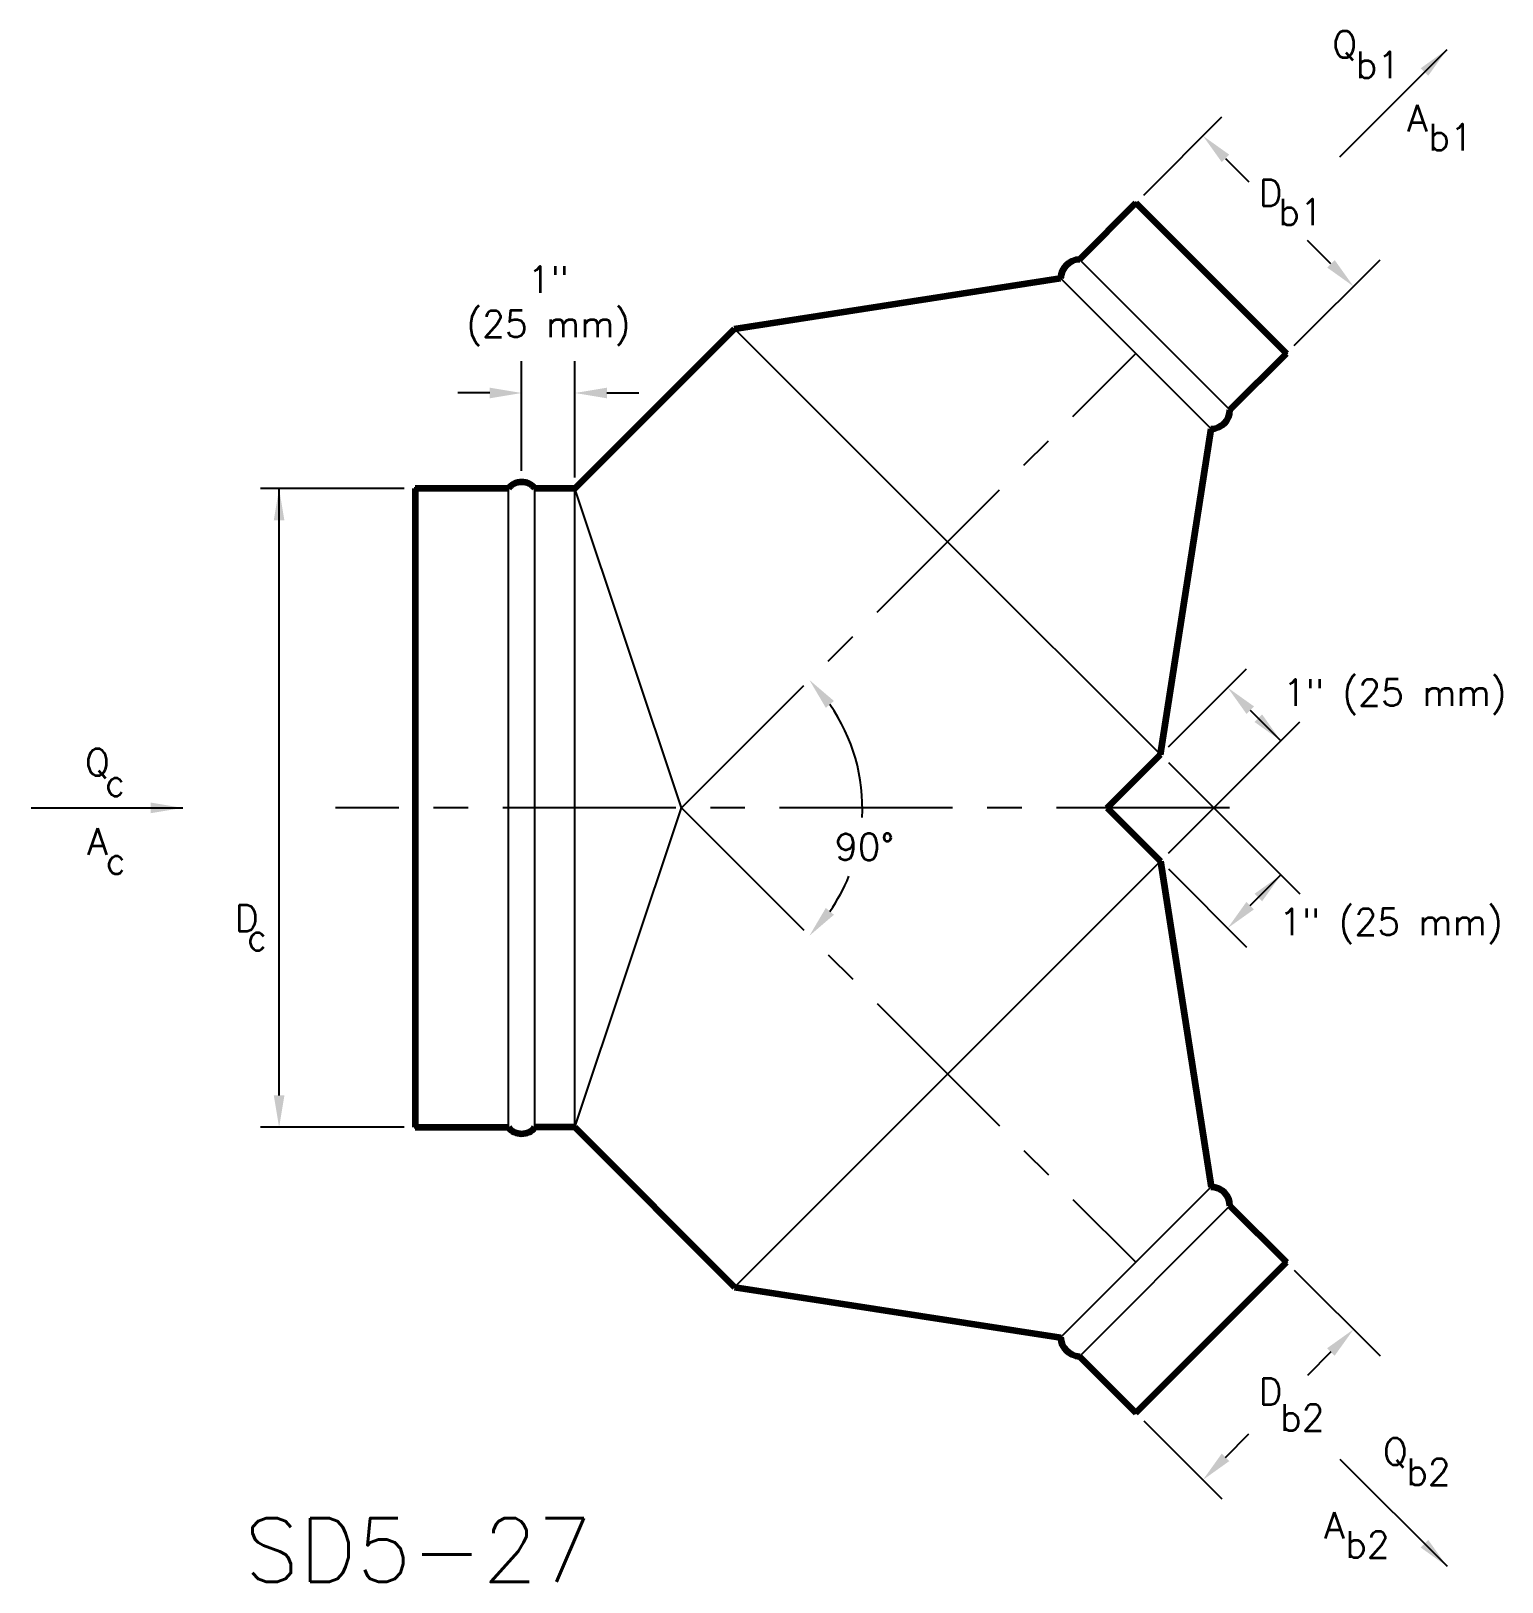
# Model space of a CAD drawing. Extents: x 30.48 to 37.39, y 4.48 to 11.76.
import ezdxf

# ---------------------------------------------------------------- set-up
doc = ezdxf.new("R2010")
doc.units = 0
doc.header["$LTSCALE"] = 0.65
doc.header["$MEASUREMENT"] = 0
doc.linetypes.add('CENTER', pattern=[2, 1.25, -0.25, 0.25, -0.25])
doc.layers.get('0').update_dxf_attribs({"linetype": 'CONTINUOUS'})
doc.styles.add('ROMANS', font='ROMANS')

msp = doc.modelspace()

# ---------------------------------------------------------------- linework, layer by layer
for p, q in [((36.6256, 11.1738), (37.1295, 11.6776)), ((35.7049, 10.9937), (36.0717, 11.3606)), ((36.0892, 11.1659), (36.1992, 11.0559)), ((36.5842, 10.6709), (36.4742, 10.7809)), ((35.4029, 10.6917), (36.11, 9.9846)), ((36.412, 10.2866), (36.8151, 10.6897)), ((35.3145, 10.6033), (36.0217, 9.8962)), ((33.7842, 10.3659), (34.7842, 9.3659)), ((32.7842, 9.6981), (32.7842, 10.2142)), ((33.0342, 9.668), (33.0342, 10.2142)), ((32.6342, 10.0642), (32.4842, 10.0642)), ((33.1842, 10.0642), (33.3342, 10.0642)), ((32.2321, 9.6159), (31.5584, 9.6159)), ((31.6452, 6.7659), (31.6452, 9.6159)), ((32.7217, 6.6159), (32.7217, 9.6159)), ((32.8467, 6.6159), (32.8467, 9.6159)), ((33.5342, 8.1159), (33.0342, 9.6159)), ((33.0342, 6.6159), (33.0342, 9.6159)), ((34.7842, 9.3659), (35.7842, 8.3659)), ((35.821, 8.4027), (36.1879, 8.7696)), ((36.2053, 8.5749), (36.3492, 8.4309)), ((35.821, 7.9027), (36.4379, 8.5196)), ((35.821, 8.3291), (36.4379, 7.7123)), ((30.4804, 8.1159), (31.1929, 8.1159)), ((33.0342, 6.6159), (33.5342, 8.1159)), ((34.7842, 6.8659), (35.7842, 7.8659)), ((35.821, 7.8291), (36.1879, 7.4623)), ((36.2053, 7.6569), (36.3492, 7.8009)), ((33.7842, 5.8659), (34.7842, 6.8659)), ((32.2321, 6.6159), (31.5584, 6.6159)), ((35.3145, 5.6285), (36.0217, 6.3356)), ((35.4029, 5.5401), (36.11, 6.2472)), ((36.412, 5.9452), (36.8151, 5.5421)), ((36.5842, 5.5609), (36.4742, 5.4509)), ((35.7049, 5.2381), (36.0717, 4.8713)), ((36.0892, 5.066), (36.1992, 5.1759)), ((36.6256, 5.058), (37.1295, 4.5542))]:
    msp.add_line(p, q)
at = {"lineweight": 100}
for p, q in [((35.4029, 10.6917), (35.6681, 10.9569)), ((35.6681, 10.9569), (36.3752, 10.2498)), ((33.7842, 10.3659), (35.3145, 10.6033)), ((33.0342, 9.6159), (33.7842, 10.3659)), ((36.11, 9.9846), (36.3752, 10.2498)), ((35.7842, 8.3659), (36.0217, 9.8962)), ((32.2842, 9.6159), (32.2842, 6.6159)), ((32.7217, 9.6159), (32.2842, 9.6159)), ((33.0342, 9.6159), (32.8467, 9.6159)), ((35.5342, 8.1159), (35.7842, 8.3659)), ((35.5342, 8.1159), (35.7842, 7.8659)), ((35.7842, 7.8659), (36.0217, 6.3356)), ((32.2842, 6.6159), (32.7217, 6.6159)), ((33.0342, 6.6159), (32.8467, 6.6159)), ((33.0342, 6.6159), (33.7842, 5.8659)), ((36.11, 6.2472), (36.3752, 5.982)), ((35.6681, 5.2749), (36.3752, 5.982)), ((33.7842, 5.8659), (35.3145, 5.6285)), ((35.4029, 5.5401), (35.6681, 5.2749))]:
    msp.add_line(p, q, dxfattribs=at)
at = {"linetype": 'CENTER'}
for p, q in [((33.5342, 8.1159), (35.6681, 10.2498)), ((36.1077, 8.1159), (31.9107, 8.1159)), ((33.5342, 8.1159), (35.6681, 5.982))]:
    msp.add_line(p, q, dxfattribs=at)
at = {"const_width": 0.0125}
msp.add_lwpolyline([(32.7217, 6.6159), (32.2842, 6.6159), (32.2842, 9.6159), (32.7217, 9.6159), (32.7437, 9.6385), (32.7772, 9.6457), (32.7842, 9.6461), (32.8153, 9.6432), (32.8323, 9.6299), (32.8467, 9.6159), (33.0342, 9.6159), (33.7842, 10.3659), (35.3145, 10.6033), (35.3231, 10.6373), (35.342, 10.6643), (35.3705, 10.6838), (35.4029, 10.6917), (35.6681, 10.9569), (36.3752, 10.2498), (36.11, 9.9846), (36.1016, 9.9476), (36.0839, 9.9224), (36.0582, 9.9045), (36.0217, 9.8962), (35.7842, 8.3659), (35.5342, 8.1159), (35.7842, 7.8659), (36.0217, 6.3356), (36.0586, 6.3272), (36.0908, 6.3017), (36.1057, 6.2737), (36.11, 6.2472), (36.3752, 5.982), (35.6681, 5.2749), (35.4029, 5.5401), (35.3603, 5.5533), (35.336, 5.5741), (35.3198, 5.6026), (35.3145, 5.6285), (33.7842, 5.8659), (33.0342, 6.6159), (32.8467, 6.6159), (32.8258, 6.5975), (32.7867, 6.5858), (32.7471, 6.5949), (32.7217, 6.6159)], dxfattribs=at)
at = {"lineweight": 100}
for centre, radius, start, end in [((35.4087, 10.5976), 0.0943, 93.50294, 176.49706), ((36.0208, 9.9855), 0.0892, 270.5432, 359.4568), ((32.7842, 9.5662), 0.0799, 38.49902, 141.50098), ((32.7842, 6.6656), 0.0799, 218.49902, 321.50098), ((36.0208, 6.2463), 0.0892, 0.5432, 89.4568), ((35.4087, 5.6342), 0.0943, 183.50294, 266.49706)]:
    msp.add_arc(centre, radius, start, end, dxfattribs=at)
for start, end in [(356.91809, 34.87396), (325.12604, 337.83025)]:
    msp.add_arc((33.5342, 8.1159), 0.8498, start, end)
for points in [[(37.0057, 11.5892), (37.0411, 11.5539), (37.1295, 11.6776)], [(36.1069, 11.1835), (36.0715, 11.1482), (35.9831, 11.2719)], [(36.6018, 10.6886), (36.5665, 10.6532), (36.6902, 10.5648)], [(32.6342, 10.0892), (32.6342, 10.0392), (32.7842, 10.0642)], [(33.1842, 10.0892), (33.1842, 10.0392), (33.0342, 10.0642)], [(31.6202, 9.4659), (31.6702, 9.4659), (31.6452, 9.6159)], [(34.2123, 8.5858), (34.2506, 8.6179), (34.1351, 8.7168)], [(36.223, 8.5925), (36.1876, 8.5572), (36.0992, 8.6809)], [(36.2609, 8.5547), (36.2255, 8.5193), (36.3492, 8.4309)], [(31.0429, 8.1409), (31.0429, 8.0909), (31.1929, 8.1159)], [(36.2609, 7.6771), (36.2255, 7.7125), (36.3492, 7.8009)], [(36.223, 7.6393), (36.1876, 7.6746), (36.0992, 7.5509)], [(34.2506, 7.6139), (34.2123, 7.646), (34.1351, 7.515)], [(31.6202, 6.7659), (31.6702, 6.7659), (31.6452, 6.6159)], [(36.6018, 5.5433), (36.5665, 5.5786), (36.6902, 5.667)], [(36.1069, 5.0483), (36.0715, 5.0836), (35.9831, 4.9599)], [(37.0057, 4.6426), (37.0411, 4.678), (37.1295, 4.5542)]]:
    msp.add_solid(points)

# ---------------------------------------------------------------- texts
at = {"attachment_point": 5, "style": 'ROMANS'}
for s, insert, char_height in [('Q', (36.649, 11.6956), 0.125), ('b1', (36.8048, 11.6055), 0.125), ('A', (36.9897, 11.3551), 0.125), ('b1', (37.1455, 11.265), 0.125), ('D', (36.3001, 11.0041), 0.125), ('b1', (36.4409, 10.9141), 0.125), ('1"\\P(25 mm)', (32.9092, 10.4726), 0.125), ('1" (25 mm)', (36.8838, 8.6369), 0.125), ('Q', (30.7923, 8.3241), 0.125), ('c', (30.8754, 8.2341), 0.125), ('A', (30.7923, 7.9582), 0.125), ('\\A1;90°', (34.3942, 7.9327), 0.125), ('c', (30.8785, 7.8681), 0.125), ('D', (31.493, 7.5985), 0.125), ('1" (25 mm)', (36.8659, 7.5598), 0.125), ('c', (31.5419, 7.5085), 0.125), ('D', (36.3001, 5.3746), 0.125), ('b2', (36.4498, 5.2525), 0.125), ('Q', (36.8863, 5.0873), 0.125), ('b2', (37.0421, 4.9973), 0.125), ('A', (36.5996, 4.7468), 0.125), ('SD5-27', (32.2985, 4.6307), 0.3), ('b2', (36.7554, 4.6568), 0.125)]:
    msp.add_mtext(s, dxfattribs=dict(at, insert=insert, char_height=char_height))

doc.saveas('drawing.dxf')
